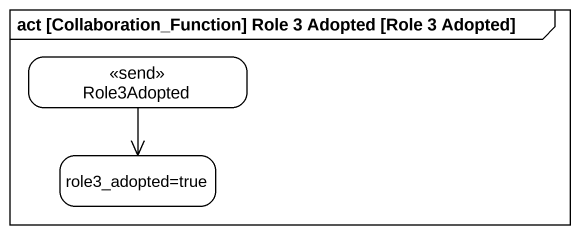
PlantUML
@startuml
mainframe act [Collaboration_Function] Role 3 Adopted [Role 3 Adopted]
hide empty description
state Role3Adopted <<send>>
state "role3_adopted=true" as role3_adopted_true
Role3Adopted --> role3_adopted_true
@enduml
